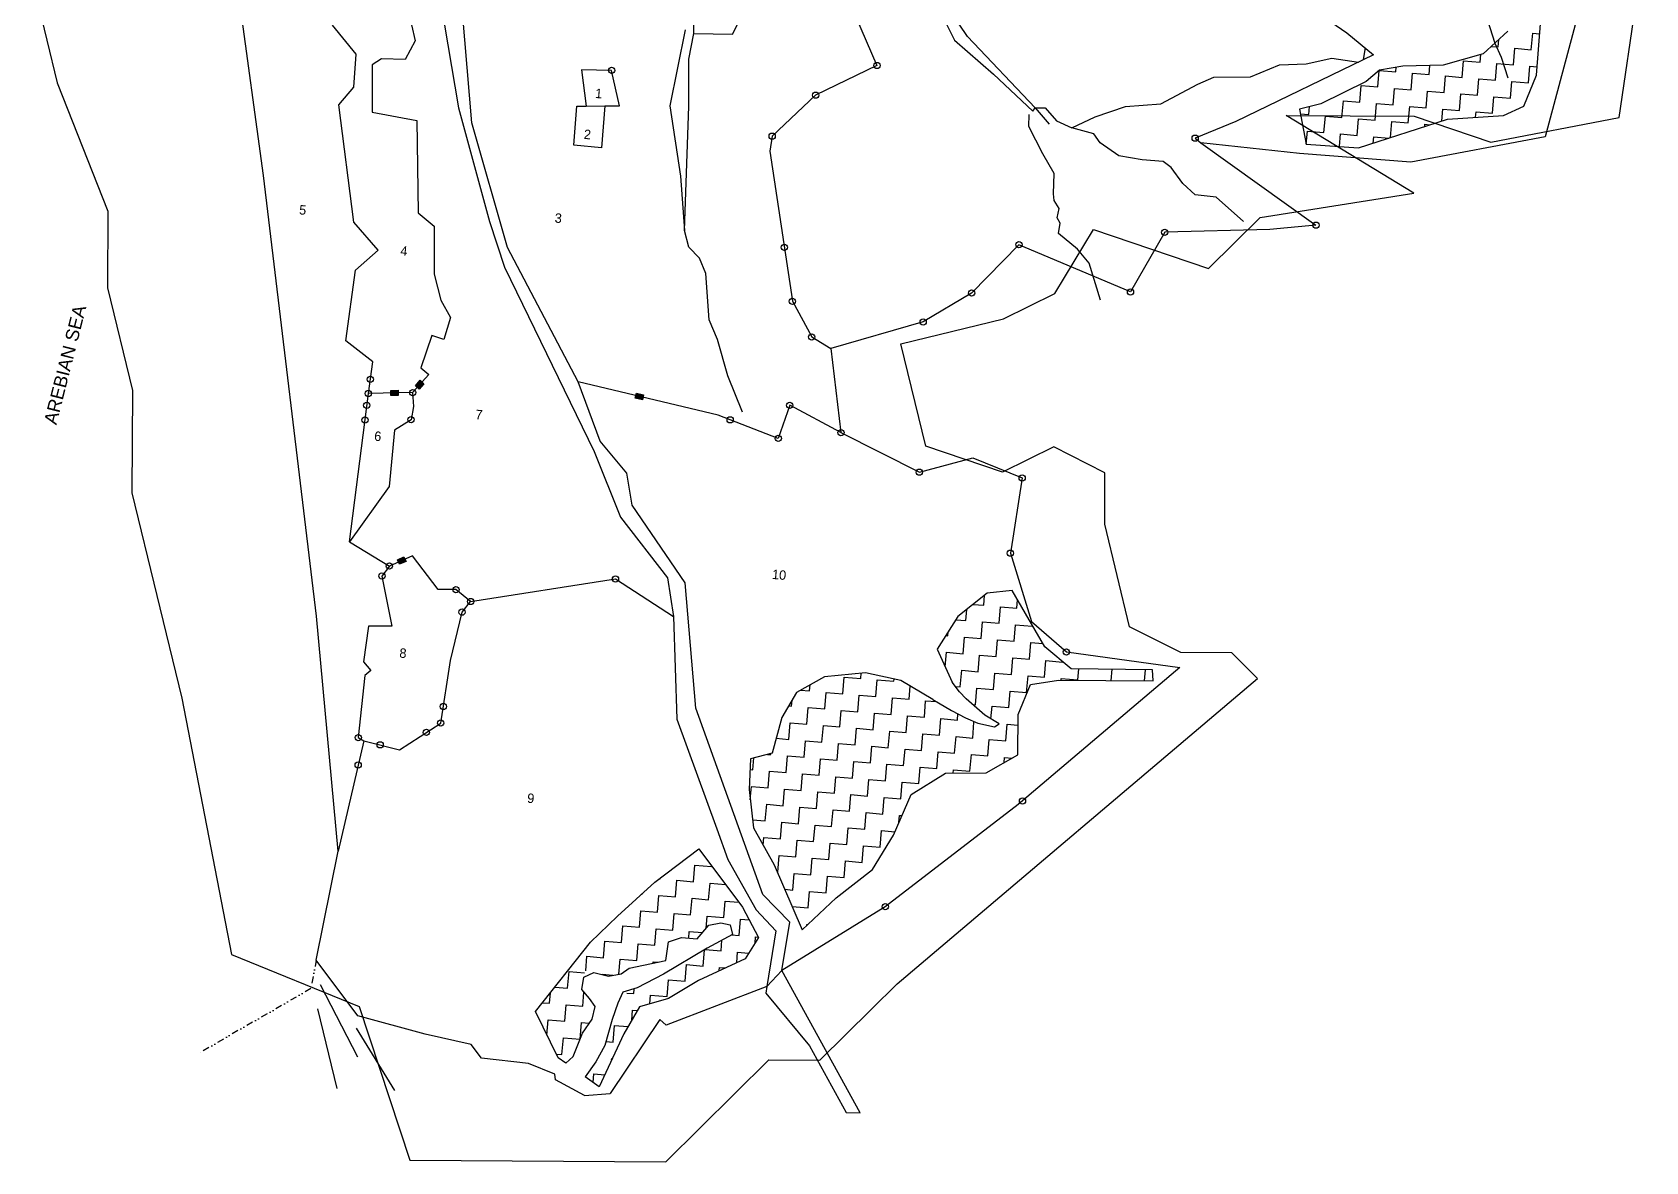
# Model space of a CAD drawing. Header units: metres. Extents: x 315709 to 318108, y 1893429 to 1895898.
# Drawn here: x 315899 to 317117, y 1893429 to 1894282 of the extents above; entities that cross this region are included whole.
import ezdxf

# ---------------------------------------------------------------- set-up
doc = ezdxf.new("R2010")
doc.units = ezdxf.units.M
doc.header["$MEASUREMENT"] = 0
doc.linetypes.add('DIVIDE', pattern=[1.25, 0.5, -0.25, 0, -0.25, 0, -0.25])
for name, color, linetype in [('LINE_WATER', 4, 'Continuous'), ('OFF', 1, 'Continuous'), ('OTHERS', 1, 'Continuous'), ('POLY_HATCH', 12, 'Continuous'), ('POLY_PARCEL', 6, 'Continuous'), ('POLY_WATER', 4, 'Continuous'), ('TEXT_MAPOUT', 7, 'Continuous'), ('TEXT_PARCEL', 7, 'Continuous'), ('V_BOUND_LINE', 7, 'Continuous'), ('V_DIVIDE_LINE', 7, 'DIVIDE'), ('VILLAGE BOUNDRY', 5, 'Continuous')]:
    doc.layers.add(name, color=color, linetype=linetype)
doc.styles.get("Standard").update_dxf_attribs({"font": 'arial.ttf'})
doc.styles.add('TEXT_MAP', font='')
doc.styles.get('TEXT_MAP').set_extended_font_data('Kruti Dev 050')

msp = doc.modelspace()

# ---------------------------------------------------------------- hatches: boundary and pattern name
for points in [[(316175.4, 1894007.6), (316175.3, 1894011.4), (316169.8, 1894011.2), (316169.9, 1894007.4)], [(316194.9, 1894016.4), (316192, 1894019), (316188.4, 1894014.8), (316191.2, 1894012.3)], [(316359.8, 1894004.3), (316360.7, 1894008), (316355.3, 1894009.3), (316354.4, 1894005.5)], [(316181.4, 1893882.2), (316179.8, 1893885.7), (316174.8, 1893883.5), (316176.3, 1893880)]]:
    msp.add_hatch(color=256).paths.add_polyline_path(points)

# ---------------------------------------------------------------- linework, layer by layer
for p, q in [((316169.8, 1894011.2), (316175.3, 1894011.4)), ((316169.9, 1894007.4), (316169.8, 1894011.2)), ((316175.3, 1894011.4), (316175.4, 1894007.6)), ((316188.4, 1894014.8), (316192, 1894019)), ((316191.2, 1894012.3), (316188.4, 1894014.8)), ((316194.9, 1894016.4), (316191.2, 1894012.3)), ((316192, 1894019), (316194.9, 1894016.4)), ((316354.4, 1894005.5), (316355.3, 1894009.3)), ((316355.3, 1894009.3), (316360.7, 1894008)), ((316175.4, 1894007.6), (316169.9, 1894007.4)), ((316359.8, 1894004.3), (316354.4, 1894005.5)), ((316360.7, 1894008), (316359.8, 1894004.3)), ((316174.8, 1893883.5), (316179.8, 1893885.7)), ((316176.3, 1893880), (316174.8, 1893883.5)), ((316181.4, 1893882.2), (316176.3, 1893880)), ((316179.8, 1893885.7), (316181.4, 1893882.2))]:
    msp.add_line(p, q)
for centre in [(316336.6, 1894253), (316536.9, 1894256.7), (316490.6, 1894234.3), (316457.8, 1894203.3), (316777.2, 1894201.8), (316754.2, 1894130.7), (316868.4, 1894136.1), (316466.9, 1894119.4), (316644.1, 1894121.3), (316608.4, 1894084.8), (316728.4, 1894085.7), (316473.1, 1894078.6), (316571.8, 1894063), (316487.7, 1894051.7), (316154.3, 1894019.7), (316152.9, 1894009), (316186.3, 1894009.7), (316151.7, 1894000.1), (316471.1, 1894000.1), (316150.3, 1893989), (316185.1, 1893989.2), (316426.1, 1893989.1), (316462.4, 1893975.1), (316509.7, 1893979.5), (316569, 1893949.6), (316646.6, 1893945.2), (316637.7, 1893888.4), (316168.8, 1893878.7), (316163.1, 1893871.1), (316219, 1893860.9), (316339.5, 1893869), (316230.1, 1893851.9), (316223.6, 1893843.9), (316680, 1893813.8), (316209.5, 1893772.6), (316196.7, 1893753.1), (316207.5, 1893760.1), (316145.3, 1893749.1), (316161.8, 1893743.7), (316145.2, 1893728.5), (316646.8, 1893701.3), (316543.2, 1893621.4)]:
    msp.add_circle(centre, 2.36)
at = {"layer": 'LINE_WATER'}
for p, q in [((316997.9, 1894290.9), (317003.4, 1894273.6)), ((316904.3, 1894261.1), (316905.7, 1894269.9)), ((317003.4, 1894273.6), (317008.2, 1894263.1)), ((316819.1, 1894248.1), (316840.9, 1894257.3)), ((316840.9, 1894257.3), (316861.1, 1894258)), ((316861.1, 1894258), (316880.4, 1894262.1)), ((316880.4, 1894262.1), (316900.5, 1894259.3)), ((317008.2, 1894263.1), (317013.2, 1894247.3)), ((316751.4, 1894227.7), (316779.3, 1894242.7)), ((316779.3, 1894242.7), (316791.4, 1894247.8)), ((316791.4, 1894247.8), (316819.1, 1894248.1)), ((316651.6, 1894210.5), (316651.9, 1894219.6)), ((316656.3, 1894224.6), (316664, 1894224.7)), ((316656.3, 1894224.6), (316667, 1894212.3)), ((316664, 1894224.7), (316672.5, 1894214.9)), ((316684, 1894209.5), (316701.8, 1894217.8)), ((316701.8, 1894217.8), (316724.5, 1894225.7)), ((316724.5, 1894225.7), (316751.4, 1894227.7)), ((316662.2, 1894190.1), (316651.6, 1894210.5)), ((316672.5, 1894214.9), (316684, 1894209.5)), ((316700.6, 1894205.1), (316684, 1894209.5)), ((316705.5, 1894198.4), (316700.6, 1894205.1)), ((316719.5, 1894188.5), (316705.5, 1894198.4)), ((316670.8, 1894175.2), (316662.2, 1894190.1)), ((316737.2, 1894185.4), (316719.5, 1894188.5)), ((316753.1, 1894184.1), (316737.2, 1894185.4)), ((316759.1, 1894179.6), (316753.1, 1894184.1)), ((316767.8, 1894167.7), (316759.1, 1894179.6)), ((316670.3, 1894159.8), (316670.8, 1894175.2)), ((316777.2, 1894158.9), (316767.8, 1894167.7)), ((316670.7, 1894154.8), (316670.3, 1894159.8)), ((316793, 1894157.3), (316777.2, 1894158.9)), ((316813.8, 1894139), (316793, 1894157.3)), ((316674.5, 1894148.7), (316670.7, 1894154.8)), ((316673.1, 1894141.6), (316674.5, 1894148.7)), ((316394.9, 1894119.4), (316391.7, 1894132.1)), ((316675.2, 1894137.6), (316673.1, 1894141.6)), ((316674, 1894129.8), (316675.2, 1894137.6)), ((316403, 1894111.1), (316394.9, 1894119.4)), ((316688.4, 1894117.9), (316674, 1894129.8)), ((316407.8, 1894099.6), (316403, 1894111.1)), ((316697.1, 1894107.3), (316688.4, 1894117.9)), ((316705.7, 1894079.5), (316697.1, 1894107.3)), ((316410.2, 1894064.7), (316407.8, 1894099.6)), ((316416.6, 1894049.7), (316410.2, 1894064.7)), ((316424.2, 1894022.3), (316416.6, 1894049.7)), ((316435.3, 1893995), (316424.2, 1894022.3))]:
    msp.add_line(p, q, dxfattribs=at)
at = {"layer": 'OFF'}
for p, q in [((316453.7, 1893561.2), (316465.2, 1893573.2)), ((316316, 1893479), (316335.5, 1893480.5)), ((316513.7, 1893466), (316524.2, 1893465.9))]:
    msp.add_line(p, q, dxfattribs=at)
at = {"layer": 'OTHERS'}
for p, q in [((316116.6, 1893562.6), (316144.6, 1893508.1)), ((316114.4, 1893544.3), (316129.1, 1893484.2)), ((316143.6, 1893529.6), (316172.6, 1893482.7))]:
    msp.add_line(p, q, dxfattribs=at)
at = {"layer": 'POLY_HATCH'}
for p, q in [((317034.9, 1894249.5), (317038.1, 1894291.3)), ((317013.2, 1894282.5), (316994.6, 1894265.6)), ((316994.6, 1894265.6), (316964.5, 1894256.9)), ((316916.4, 1894253.1), (316906.3, 1894244.6)), ((316933.9, 1894256.2), (316916.4, 1894253.1)), ((316964.5, 1894256.9), (316933.9, 1894256.2)), ((316906.3, 1894244.6), (316872, 1894227.8)), ((317025.4, 1894225.9), (317034.9, 1894249.5)), ((316872, 1894227.8), (316855.9, 1894223.7)), ((316855.9, 1894223.7), (316860.9, 1894197.3)), ((316900.6, 1894194.6), (316967.7, 1894216.2)), ((316967.7, 1894216.2), (317010, 1894219)), ((317010, 1894219), (317025.4, 1894225.9)), ((316860.9, 1894197.3), (316900.6, 1894194.6)), ((316620.2, 1893858.1), (316597.9, 1893840.6)), ((316639.1, 1893860.2), (316620.2, 1893858.1)), ((316663.6, 1893817.6), (316639.1, 1893860.2)), ((316597.9, 1893840.6), (316582.4, 1893815.9)), ((316582.4, 1893815.9), (316593.8, 1893790.9)), ((316683.6, 1893801.2), (316663.6, 1893817.6)), ((316497.3, 1893795), (316476.2, 1893783.3)), ((316528.2, 1893798), (316497.3, 1893795)), ((316555, 1893792.2), (316528.2, 1893798)), ((316579.2, 1893778), (316555, 1893792.2)), ((316599.2, 1893783.6), (316593.8, 1893790.9)), ((316652.9, 1893789.3), (316674, 1893792.4)), ((316674, 1893792.4), (316745.4, 1893792.1)), ((316745.1, 1893800.3), (316683.6, 1893801.2)), ((316745.4, 1893792.1), (316745.1, 1893800.3)), ((316476.2, 1893783.3), (316465.1, 1893764.2)), ((316579.2, 1893778), (316593.2, 1893769.7)), ((316604.3, 1893778.4), (316599.2, 1893783.6)), ((316618.5, 1893766), (316604.3, 1893778.4)), ((316643.5, 1893766.7), (316652.9, 1893789.3)), ((316593.2, 1893769.7), (316603.9, 1893764)), ((316629.1, 1893759.5), (316618.5, 1893766)), ((316643.2, 1893736.1), (316643.5, 1893766.7)), ((316465.1, 1893764.2), (316457.9, 1893737.4)), ((316603.9, 1893764), (316613.2, 1893760.1)), ((316613.2, 1893760.1), (316625.8, 1893757.4)), ((316625.8, 1893757.4), (316629.1, 1893759.5)), ((316441.4, 1893733.2), (316440.5, 1893710)), ((316457.9, 1893737.4), (316441.4, 1893733.2)), ((316619.4, 1893722.6), (316643.2, 1893736.1)), ((316562.7, 1893706.3), (316588.7, 1893722.2)), ((316588.7, 1893722.2), (316619.4, 1893722.6)), ((316440.5, 1893710), (316443.7, 1893681.1)), ((316549.3, 1893675.5), (316562.7, 1893706.3)), ((316443.7, 1893681.1), (316459.4, 1893653.1)), ((316533.6, 1893649.5), (316549.3, 1893675.5)), ((316369.1, 1893639.9), (316402.5, 1893665.1)), ((316402.5, 1893665.1), (316435.4, 1893621.2)), ((316459.4, 1893653.1), (316480.4, 1893604)), ((316506.1, 1893628.2), (316533.6, 1893649.5)), ((316340.9, 1893614.3), (316369.1, 1893639.9)), ((316435.4, 1893621.2), (316447.6, 1893598.2)), ((316480.4, 1893604), (316506.1, 1893628.2)), ((316320.5, 1893594.6), (316340.9, 1893614.3)), ((316401.2, 1893597.1), (316410.1, 1893607.5)), ((316410.1, 1893607.5), (316419, 1893609.2)), ((316419, 1893609.2), (316426.1, 1893607.8)), ((316426.1, 1893607.8), (316427.9, 1893600.5)), ((316279.2, 1893542.2), (316320.5, 1893594.6)), ((316377.5, 1893580.7), (316379.5, 1893594.9)), ((316379.5, 1893594.9), (316389.3, 1893598.1)), ((316389.3, 1893598.1), (316401.2, 1893597.1)), ((316427.9, 1893600.5), (316408.6, 1893590.1)), ((316447.6, 1893598.2), (316437.4, 1893582.2)), ((316408.6, 1893590.1), (316375.8, 1893570.5)), ((316315.7, 1893568.3), (316323.2, 1893571.7)), ((316323.2, 1893571.7), (316334.1, 1893569.1)), ((316334.1, 1893569.1), (316343.9, 1893570.7)), ((316343.9, 1893570.7), (316349.8, 1893575)), ((316349.8, 1893575), (316377.5, 1893580.7)), ((316375.8, 1893570.5), (316355.8, 1893560.1)), ((316437.4, 1893582.2), (316402.1, 1893565.8)), ((316314.1, 1893558.8), (316315.7, 1893568.3)), ((316319.9, 1893552), (316314.1, 1893558.8)), ((316355.8, 1893560.1), (316345.1, 1893557)), ((316402.1, 1893565.8), (316379.5, 1893552.2)), ((316324.2, 1893546), (316319.9, 1893552)), ((316321.8, 1893536.6), (316324.2, 1893546)), ((316341.2, 1893548.6), (316337, 1893536.2)), ((316345.1, 1893557), (316341.2, 1893548.6)), ((316357.6, 1893545.8), (316345.7, 1893525.4)), ((316379.5, 1893552.2), (316357.6, 1893545.8)), ((316296.1, 1893507.2), (316279.2, 1893542.2)), ((316314.6, 1893526), (316321.8, 1893536.6)), ((316337, 1893536.2), (316331.4, 1893516.7)), ((316307.5, 1893508.3), (316314.6, 1893526)), ((316345.7, 1893525.4), (316327.2, 1893485.5)), ((316331.4, 1893516.7), (316324.7, 1893504.4)), ((316301.9, 1893503.2), (316296.1, 1893507.2)), ((316301.9, 1893503.2), (316307.5, 1893508.3)), ((316324.7, 1893504.4), (316316.5, 1893493)), ((316327.2, 1893485.5), (316316.5, 1893493))]:
    msp.add_line(p, q, dxfattribs=at)
at = {"layer": 'POLY_HATCH', "linetype": 'Continuous'}
for p, q in [((317031, 1894268.6), (317032.1, 1894281.1)), ((317032.1, 1894281.1), (317037.3, 1894280.7)), ((316992.4, 1894259.2), (316992.9, 1894265.1)), ((317000.7, 1894271.1), (317006, 1894270.7)), ((317006, 1894270.7), (317006.4, 1894276.4)), ((317017.5, 1894257.1), (317018.5, 1894269.7)), ((317018.5, 1894269.7), (317031, 1894268.6)), ((316915.2, 1894240.5), (316916.2, 1894252.9)), ((316916.3, 1894253), (316928.7, 1894251.9)), ((316928.7, 1894251.9), (316929, 1894255.3)), ((316953.8, 1894249.8), (316954.3, 1894256.7)), ((316978.8, 1894247.7), (316979.9, 1894260.3)), ((316979.9, 1894260.3), (316992.4, 1894259.2)), ((317003.9, 1894245.7), (317004.9, 1894258.2)), ((317004.9, 1894258.2), (317017.5, 1894257.1)), ((317028.9, 1894243.6), (317030, 1894256.1)), ((317030, 1894256.1), (317035.4, 1894255.6)), ((316901.6, 1894229), (316902.6, 1894241.5)), ((316902.6, 1894241.5), (316915.2, 1894240.5)), ((316940.2, 1894238.4), (316941.3, 1894250.9)), ((316941.3, 1894250.9), (316953.8, 1894249.8)), ((316965.3, 1894236.3), (316966.3, 1894248.8)), ((316966.3, 1894248.8), (316978.8, 1894247.7)), ((316990.3, 1894234.2), (316991.4, 1894246.7)), ((316991.4, 1894246.7), (317003.9, 1894245.7)), ((317015.4, 1894232.1), (317016.4, 1894244.6)), ((317016.4, 1894244.6), (317028.9, 1894243.6)), ((316888, 1894217.5), (316889.1, 1894230)), ((316889.1, 1894230), (316901.6, 1894229)), ((316926.6, 1894226.9), (316927.7, 1894239.4)), ((316927.7, 1894239.4), (316940.2, 1894238.4)), ((316951.7, 1894224.8), (316952.7, 1894237.3)), ((316952.7, 1894237.3), (316965.3, 1894236.3)), ((316976.7, 1894222.7), (316977.8, 1894235.2)), ((316977.8, 1894235.2), (316990.3, 1894234.2)), ((317001.8, 1894220.6), (317002.8, 1894233.1)), ((317002.8, 1894233.1), (317015.4, 1894232.1)), ((316856.6, 1894220.1), (316863, 1894219.6)), ((316863, 1894219.6), (316863.5, 1894225.6)), ((316874.4, 1894206), (316875.5, 1894218.5)), ((316875.5, 1894218.5), (316888, 1894217.5)), ((316899.5, 1894203.9), (316900.5, 1894216.4)), ((316900.5, 1894216.4), (316913.1, 1894215.4)), ((316913.1, 1894215.4), (316914.1, 1894227.9)), ((316914.1, 1894227.9), (316926.6, 1894226.9)), ((316938.1, 1894213.3), (316939.2, 1894225.8)), ((316939.2, 1894225.8), (316951.7, 1894224.8)), ((316963.5, 1894214.8), (316964.2, 1894223.7)), ((316964.2, 1894223.7), (316976.7, 1894222.7)), ((316988.9, 1894217.6), (316989.3, 1894221.6)), ((316989.3, 1894221.6), (317001.8, 1894220.6)), ((316861.1, 1894197.3), (316861.9, 1894207.1)), ((316861.9, 1894207.1), (316874.4, 1894206)), ((316886.2, 1894195.6), (316887, 1894205)), ((316887, 1894205), (316899.5, 1894203.9)), ((316924.6, 1894202.3), (316925.6, 1894214.4)), ((316925.6, 1894214.4), (316938.1, 1894213.3)), ((316950.5, 1894210.6), (316950.6, 1894212.3)), ((316950.6, 1894212.3), (316954.5, 1894211.9)), ((316911.6, 1894198.1), (316912, 1894202.9)), ((316912, 1894202.9), (316923.4, 1894201.9)), ((316617.6, 1893849.1), (316618.2, 1893856.6)), ((316642.6, 1893847), (316643.1, 1893853.1)), ((316596.5, 1893838.2), (316604, 1893837.6)), ((316604, 1893837.6), (316604.7, 1893845.9)), ((316609.5, 1893849.7), (316617.6, 1893849.1)), ((316629.1, 1893835.5), (316630.1, 1893848)), ((316630.1, 1893848), (316642.6, 1893847)), ((316588.9, 1893826.2), (316590.4, 1893826.1)), ((316590.4, 1893826.1), (316590.7, 1893829)), ((316615.5, 1893824), (316616.5, 1893836.5)), ((316616.5, 1893836.5), (316629.1, 1893835.5)), ((316640.5, 1893821.9), (316641.6, 1893834.4)), ((316641.6, 1893834.4), (316654.1, 1893833.4)), ((316654.1, 1893833.4), (316654.2, 1893834)), ((316601.9, 1893812.5), (316603, 1893825)), ((316603, 1893825), (316615.5, 1893824)), ((316627, 1893810.4), (316628, 1893823)), ((316628, 1893823), (316640.5, 1893821.9)), ((316652, 1893808.3), (316653.1, 1893820.9)), ((316653.1, 1893820.9), (316662.1, 1893820.1)), ((316588.5, 1893802.6), (316589.4, 1893813.6)), ((316589.4, 1893813.6), (316601.9, 1893812.5)), ((316613.4, 1893798.9), (316614.4, 1893811.5)), ((316614.4, 1893811.5), (316627, 1893810.4)), ((316638.4, 1893796.9), (316639.5, 1893809.4)), ((316639.5, 1893809.4), (316652, 1893808.3)), ((316663.5, 1893794.8), (316664.5, 1893807.3)), ((316664.5, 1893807.3), (316677.1, 1893806.2)), ((316677.1, 1893806.2), (316677.1, 1893806.5)), ((316511.1, 1893782.3), (316512.1, 1893794.8)), ((316512.1, 1893794.8), (316524.7, 1893793.7)), ((316524.7, 1893793.7), (316525, 1893797.7)), ((316536.1, 1893780.2), (316537.2, 1893792.7)), ((316537.2, 1893792.7), (316549.7, 1893791.7)), ((316549.7, 1893791.7), (316549.9, 1893793.3)), ((316599.8, 1893787.5), (316600.9, 1893800)), ((316600.9, 1893800), (316613.4, 1893798.9)), ((316624.9, 1893785.4), (316625.9, 1893797.9)), ((316625.9, 1893797.9), (316638.4, 1893796.9)), ((316649.9, 1893783.3), (316651, 1893795.8)), ((316651, 1893795.8), (316663.5, 1893794.8)), ((316675.9, 1893792.4), (316676, 1893793.7)), ((316676, 1893793.7), (316688.5, 1893792.7)), ((316688.5, 1893792.7), (316689.3, 1893801.1)), ((316713.7, 1893792.2), (316714.5, 1893800.7)), ((316739, 1893792.1), (316739.6, 1893800.4)), ((316472.5, 1893772.9), (316472.8, 1893777.5)), ((316479.2, 1893784.9), (316486, 1893784.4)), ((316486, 1893784.4), (316486.4, 1893789)), ((316497.5, 1893770.8), (316498.6, 1893783.3)), ((316498.6, 1893783.3), (316511.1, 1893782.3)), ((316522.6, 1893768.7), (316523.6, 1893781.2)), ((316523.6, 1893781.2), (316536.1, 1893780.2)), ((316547.6, 1893766.6), (316548.7, 1893779.1)), ((316548.7, 1893779.1), (316561.2, 1893778.1)), ((316561.2, 1893778.1), (316562, 1893788.1)), ((316596.1, 1893787.8), (316599.8, 1893787.5)), ((316611.3, 1893773.9), (316612.3, 1893786.4)), ((316612.3, 1893786.4), (316624.9, 1893785.4)), ((316636.4, 1893771.8), (316637.4, 1893784.3)), ((316637.4, 1893784.3), (316649.9, 1893783.3)), ((316470.3, 1893773.1), (316472.5, 1893772.9)), ((316483.9, 1893759.3), (316485, 1893771.8)), ((316485, 1893771.8), (316497.5, 1893770.8)), ((316509, 1893757.2), (316510, 1893769.7)), ((316510, 1893769.7), (316522.6, 1893768.7)), ((316534, 1893755.1), (316535.1, 1893767.6)), ((316535.1, 1893767.6), (316547.6, 1893766.6)), ((316559.1, 1893753), (316560.1, 1893765.6)), ((316560.1, 1893765.6), (316572.7, 1893764.5)), ((316572.7, 1893764.5), (316573.7, 1893777)), ((316573.7, 1893777), (316582, 1893776.3)), ((316597.7, 1893762.4), (316598.1, 1893767.1)), ((316609.3, 1893774.1), (316611.3, 1893773.9)), ((316623, 1893763.3), (316623.8, 1893772.8)), ((316623.8, 1893772.8), (316636.4, 1893771.8)), ((316470.4, 1893747.8), (316471.4, 1893760.4)), ((316471.4, 1893760.4), (316483.9, 1893759.3)), ((316495.4, 1893745.7), (316496.5, 1893758.3)), ((316496.5, 1893758.3), (316509, 1893757.2)), ((316520.5, 1893743.6), (316521.5, 1893756.2)), ((316521.5, 1893756.2), (316534, 1893755.1)), ((316545.5, 1893741.5), (316546.6, 1893754.1)), ((316546.6, 1893754.1), (316559.1, 1893753)), ((316584.2, 1893750.9), (316585.2, 1893763.5)), ((316585.2, 1893763.5), (316597.7, 1893762.4)), ((316609.2, 1893748.8), (316610.2, 1893760.7)), ((316634.3, 1893746.8), (316635.3, 1893759.3)), ((316635.3, 1893759.3), (316643.4, 1893758.6)), ((316460.9, 1893748.6), (316470.4, 1893747.8)), ((316481.9, 1893734.3), (316482.9, 1893746.8)), ((316482.9, 1893746.8), (316495.4, 1893745.7)), ((316506.9, 1893732.2), (316508, 1893744.7)), ((316508, 1893744.7), (316520.5, 1893743.6)), ((316532, 1893730.1), (316533, 1893742.6)), ((316533, 1893742.6), (316545.5, 1893741.5)), ((316570.6, 1893739.5), (316571.6, 1893752)), ((316571.6, 1893752), (316584.2, 1893750.9)), ((316595.6, 1893737.4), (316596.7, 1893749.9)), ((316596.7, 1893749.9), (316609.2, 1893748.8)), ((316620.7, 1893735.3), (316621.7, 1893747.8)), ((316621.7, 1893747.8), (316634.3, 1893746.8)), ((316443.2, 1893724.9), (316444, 1893733.9)), ((316454.4, 1893736.5), (316456.8, 1893736.3)), ((316456.8, 1893736.3), (316456.9, 1893737.2)), ((316468.3, 1893722.8), (316469.3, 1893735.3)), ((316469.3, 1893735.3), (316481.9, 1893734.3)), ((316493.3, 1893720.7), (316494.4, 1893733.2)), ((316494.4, 1893733.2), (316506.9, 1893732.2)), ((316518.4, 1893718.6), (316519.4, 1893731.1)), ((316519.4, 1893731.1), (316532, 1893730.1)), ((316543.4, 1893716.5), (316544.5, 1893729)), ((316544.5, 1893729), (316557, 1893728)), ((316557, 1893728), (316558.1, 1893740.5)), ((316558.1, 1893740.5), (316570.6, 1893739.5)), ((316582.1, 1893725.9), (316583.1, 1893738.4)), ((316583.1, 1893738.4), (316595.6, 1893737.4)), ((316607.1, 1893723.8), (316608.2, 1893736.3)), ((316608.2, 1893736.3), (316620.7, 1893735.3)), ((316632.9, 1893730.3), (316633.2, 1893734.2)), ((316633.2, 1893734.2), (316639, 1893733.7)), ((316441.1, 1893725), (316443.2, 1893724.9)), ((316454.7, 1893711.3), (316455.8, 1893723.8)), ((316455.8, 1893723.8), (316468.3, 1893722.8)), ((316479.8, 1893709.2), (316480.8, 1893721.7)), ((316480.8, 1893721.7), (316493.3, 1893720.7)), ((316504.8, 1893707.1), (316505.9, 1893719.6)), ((316505.9, 1893719.6), (316518.4, 1893718.6)), ((316529.9, 1893705), (316530.9, 1893717.5)), ((316530.9, 1893717.5), (316543.4, 1893716.5)), ((316568.5, 1893714.4), (316569.5, 1893726.9)), ((316569.5, 1893726.9), (316582.1, 1893725.9)), ((316594.4, 1893722.3), (316594.6, 1893724.8)), ((316594.6, 1893724.8), (316607.1, 1893723.8)), ((316441.3, 1893702.2), (316442.2, 1893712.3)), ((316442.2, 1893712.3), (316454.7, 1893711.3)), ((316466.2, 1893697.7), (316467.2, 1893710.2)), ((316467.2, 1893710.2), (316479.8, 1893709.2)), ((316491.2, 1893695.6), (316492.3, 1893708.2)), ((316492.3, 1893708.2), (316504.8, 1893707.1)), ((316516.3, 1893693.5), (316517.3, 1893706.1)), ((316517.3, 1893706.1), (316529.9, 1893705)), ((316554.9, 1893702.9), (316556, 1893715.4)), ((316556, 1893715.4), (316568.5, 1893714.4)), ((316452.6, 1893686.2), (316453.7, 1893698.8)), ((316453.7, 1893698.8), (316466.2, 1893697.7)), ((316477.7, 1893684.1), (316478.7, 1893696.7)), ((316478.7, 1893696.7), (316491.2, 1893695.6)), ((316502.7, 1893682.1), (316503.8, 1893694.6)), ((316503.8, 1893694.6), (316516.3, 1893693.5)), ((316527.8, 1893680), (316528.8, 1893692.5)), ((316528.8, 1893692.5), (316541.3, 1893691.4)), ((316541.3, 1893691.4), (316542.4, 1893704)), ((316542.4, 1893704), (316554.9, 1893702.9)), ((316443, 1893687), (316452.6, 1893686.2)), ((316464.1, 1893672.7), (316465.1, 1893685.2)), ((316465.1, 1893685.2), (316477.7, 1893684.1)), ((316489.1, 1893670.6), (316490.2, 1893683.1)), ((316490.2, 1893683.1), (316502.7, 1893682.1)), ((316514.2, 1893668.5), (316515.2, 1893681)), ((316515.2, 1893681), (316527.8, 1893680)), ((316553.4, 1893685.1), (316553.9, 1893690.4)), ((316553.9, 1893690.4), (316555.7, 1893690.2)), ((316451.1, 1893667.9), (316451.6, 1893673.7)), ((316451.6, 1893673.7), (316464.1, 1893672.7)), ((316475.6, 1893659.1), (316476.6, 1893671.6)), ((316476.6, 1893671.6), (316489.1, 1893670.6)), ((316500.6, 1893657), (316501.7, 1893669.5)), ((316501.7, 1893669.5), (316514.2, 1893668.5)), ((316539.3, 1893666.4), (316540.3, 1893678.9)), ((316540.3, 1893678.9), (316550.4, 1893678.1)), ((316462, 1893647.6), (316463, 1893660.1)), ((316463, 1893660.1), (316475.6, 1893659.1)), ((316487.1, 1893645.5), (316488.1, 1893658)), ((316488.1, 1893658), (316500.6, 1893657)), ((316512.1, 1893643.4), (316513.2, 1893656)), ((316513.2, 1893656), (316525.7, 1893654.9)), ((316525.7, 1893654.9), (316526.7, 1893667.4)), ((316526.7, 1893667.4), (316539.3, 1893666.4)), ((316398.3, 1893640.3), (316399.4, 1893652.8)), ((316399.4, 1893652.8), (316411.9, 1893651.8)), ((316411.9, 1893651.8), (316412, 1893652.5)), ((316461.8, 1893647.6), (316462, 1893647.6)), ((316473.5, 1893634), (316474.5, 1893646.6)), ((316474.5, 1893646.6), (316487.1, 1893645.5)), ((316498.5, 1893631.9), (316499.6, 1893644.5)), ((316499.6, 1893644.5), (316512.1, 1893643.4)), ((316359.7, 1893630.9), (316359.7, 1893631.4)), ((316372.5, 1893642.5), (316373.3, 1893642.4)), ((316373.3, 1893642.4), (316373.3, 1893643.1)), ((316384.8, 1893628.8), (316385.8, 1893641.4)), ((316385.8, 1893641.4), (316398.3, 1893640.3)), ((316409.8, 1893626.7), (316410.9, 1893639.3)), ((316410.9, 1893639.3), (316422.6, 1893638.3)), ((316467.3, 1893634.6), (316473.5, 1893634)), ((316485, 1893620.5), (316486, 1893633)), ((316486, 1893633), (316498.5, 1893631.9)), ((316359.2, 1893631), (316359.7, 1893630.9)), ((316371.2, 1893617.4), (316372.2, 1893629.9)), ((316372.2, 1893629.9), (316384.8, 1893628.8)), ((316396.2, 1893615.3), (316397.3, 1893627.8)), ((316397.3, 1893627.8), (316409.8, 1893626.7)), ((316421.3, 1893613.2), (316422.3, 1893625.7)), ((316422.3, 1893625.7), (316432.7, 1893624.8)), ((316472.9, 1893621.5), (316485, 1893620.5)), ((316344, 1893594.4), (316345.1, 1893606.9)), ((316345.1, 1893606.9), (316357.6, 1893605.9)), ((316357.6, 1893605.9), (316358.7, 1893618.4)), ((316358.7, 1893618.4), (316371.2, 1893617.4)), ((316382.7, 1893603.8), (316383.7, 1893616.3)), ((316383.7, 1893616.3), (316396.2, 1893615.3)), ((316408, 1893605.1), (316408.8, 1893614.2)), ((316408.8, 1893614.2), (316421.3, 1893613.2)), ((316432.8, 1893599.6), (316433.8, 1893612.1)), ((316433.8, 1893612.1), (316440.5, 1893611.6)), ((316483.9, 1893607.9), (316484.5, 1893607.9)), ((316483.9, 1893607.3), (316483.9, 1893607.9)), ((316330.5, 1893582.9), (316331.5, 1893595.4)), ((316331.5, 1893595.4), (316344, 1893594.4)), ((316369.1, 1893592.3), (316370.1, 1893604.8)), ((316370.1, 1893604.8), (316382.7, 1893603.8)), ((316394.8, 1893597.6), (316395.2, 1893602.7)), ((316395.2, 1893602.7), (316405.3, 1893601.9)), ((316419.2, 1893588.1), (316419.9, 1893596.1)), ((316427.2, 1893600.1), (316432.8, 1893599.6)), ((316444.9, 1893594), (316445.3, 1893598.6)), ((316445.3, 1893598.6), (316447.5, 1893598.4)), ((316317, 1893573.1), (316317.9, 1893584)), ((316317.9, 1893584), (316330.5, 1893582.9)), ((316355.5, 1893580.8), (316356.6, 1893593.4)), ((316356.6, 1893593.4), (316369.1, 1893592.3)), ((316405.6, 1893576.6), (316406.6, 1893588.9)), ((316407.1, 1893589.1), (316419.2, 1893588.1)), ((316431.1, 1893579.3), (316431.7, 1893587.1)), ((316431.7, 1893587.1), (316440, 1893586.4)), ((316303.3, 1893560), (316304.4, 1893572.5)), ((316304.4, 1893572.5), (316316.2, 1893571.5)), ((316329.4, 1893570.4), (316337.6, 1893569.7)), ((316329.4, 1893570.2), (316329.4, 1893570.4)), ((316342, 1893570.4), (316343, 1893581.9)), ((316343, 1893581.9), (316355.5, 1893580.8)), ((316368, 1893579.8), (316371.6, 1893579.5)), ((316368, 1893578.7), (316368, 1893579.8)), ((316392, 1893565.2), (316393.1, 1893577.7)), ((316393.1, 1893577.7), (316405.6, 1893576.6)), ((316417.9, 1893573.2), (316418.1, 1893575.6)), ((316418.1, 1893575.6), (316422.4, 1893575.2)), ((316293.8, 1893560.7), (316303.3, 1893560)), ((316353.4, 1893555.8), (316353.7, 1893559.1)), ((316378.5, 1893553.7), (316379.5, 1893566.2)), ((316379.5, 1893566.2), (316392, 1893565.2)), ((316284.5, 1893548.9), (316289.7, 1893548.5)), ((316289.7, 1893548.5), (316290.4, 1893556.4)), ((316301.2, 1893534.9), (316302.3, 1893547.4)), ((316302.3, 1893547.4), (316314.8, 1893546.4)), ((316314.8, 1893546.4), (316315.7, 1893557)), ((316348.1, 1893556.2), (316353.4, 1893555.8)), ((316365.4, 1893548.1), (316365.9, 1893554.7)), ((316365.9, 1893554.7), (316378.5, 1893553.7)), ((316287.7, 1893524.5), (316288.7, 1893536)), ((316288.7, 1893536), (316301.2, 1893534.9)), ((316312.7, 1893521.4), (316313.8, 1893533.9)), ((316313.8, 1893533.9), (316319.6, 1893533.4)), ((316339.8, 1893544.3), (316339.9, 1893544.3)), ((316339.9, 1893544.3), (316339.9, 1893544.6)), ((316351.8, 1893535.8), (316352.4, 1893543.2)), ((316352.4, 1893543.2), (316355.9, 1893543)), ((316299.1, 1893509.9), (316300.2, 1893522.4)), ((316300.2, 1893522.4), (316312.7, 1893521.3)), ((316337.8, 1893519.2), (316338.8, 1893531.8)), ((316338.8, 1893531.8), (316348.9, 1893530.9)), ((316294.6, 1893510.2), (316299.1, 1893509.9)), ((316332.2, 1893519.7), (316337.8, 1893519.2)), ((316336.6, 1893505.9), (316336.7, 1893506.7)), ((316336.7, 1893506.7), (316337, 1893506.7)), ((316322.6, 1893488.7), (316323.1, 1893495.2)), ((316323.1, 1893495.2), (316331.4, 1893494.5))]:
    msp.add_line(p, q, dxfattribs=at)
at = {"layer": 'POLY_PARCEL'}
for p, q in [((316427.9, 1894280.4), (316457.1, 1894337.9)), ((316842.1, 1894315.7), (316891.7, 1894281.4)), ((316516.6, 1894303.2), (316536.9, 1894256.7)), ((316143.8, 1894265.3), (316125.7, 1894287.1)), ((316185.5, 1894287.5), (316188.3, 1894275.2)), ((316398.6, 1894280.8), (316427.9, 1894280.4)), ((316891.7, 1894281.4), (316911.9, 1894264.8)), ((316141.9, 1894240.3), (316143.8, 1894265.3)), ((316188.3, 1894275.2), (316180.8, 1894261.2)), ((316911.9, 1894264.8), (316808, 1894214.3)), ((316162.9, 1894261.7), (316155.7, 1894257.3)), ((316155.7, 1894257.3), (316155.8, 1894221.5)), ((316180.8, 1894261.2), (316162.9, 1894261.7)), ((316336.6, 1894253), (316313.9, 1894253.4)), ((316313.9, 1894253.4), (316317.3, 1894226.1)), ((316342.4, 1894226.3), (316336.6, 1894253)), ((316536.9, 1894256.7), (316490.6, 1894234.3)), ((316130.5, 1894227.1), (316141.9, 1894240.3)), ((316490.6, 1894234.3), (316457.8, 1894203.3)), ((316141.8, 1894138.5), (316130.5, 1894227.1)), ((316155.8, 1894221.5), (316189.5, 1894215.1)), ((316308.1, 1894196.6), (316310.2, 1894226)), ((316310.2, 1894226), (316317.3, 1894226.1)), ((316317.3, 1894226.1), (316331.4, 1894226.2)), ((316331.4, 1894226.2), (316328.9, 1894194.5)), ((316331.4, 1894226.2), (316342.4, 1894226.3)), ((316189.5, 1894215.1), (316190.5, 1894145.5)), ((316808, 1894214.3), (316777.2, 1894201.8)), ((316328.9, 1894194.5), (316308.1, 1894196.6)), ((316457.8, 1894203.3), (316456.1, 1894191.9)), ((316456.1, 1894191.9), (316473.1, 1894078.6)), ((316777.2, 1894201.8), (316781.6, 1894198.2)), ((316190.5, 1894145.5), (316202.6, 1894135.4)), ((316160.4, 1894117.3), (316141.8, 1894138.5)), ((316202.6, 1894135.4), (316202.6, 1894099.2)), ((316143.3, 1894102.1), (316160.4, 1894117.3)), ((316136, 1894048.8), (316143.3, 1894102.1)), ((316202.6, 1894099.2), (316207.7, 1894079.6)), ((316207.7, 1894079.6), (316215, 1894066.4)), ((316473.1, 1894078.6), (316487.7, 1894051.7)), ((316215, 1894066.4), (316209.8, 1894049.7)), ((316156.2, 1894033), (316136, 1894048.8)), ((316200.7, 1894052.9), (316192.4, 1894028.4)), ((316209.8, 1894049.7), (316200.7, 1894052.9)), ((316487.7, 1894051.7), (316502.1, 1894042.9)), ((316152.9, 1894009), (316156.2, 1894033)), ((316198.5, 1894023.3), (316186.3, 1894009.7)), ((316192.4, 1894028.4), (316198.5, 1894023.3)), ((316138.7, 1893896.9), (316152.9, 1894009)), ((316186.3, 1894009.7), (316152.9, 1894009)), ((316186.3, 1894009.7), (316187.1, 1893999.1)), ((316416.9, 1893992.6), (316311.2, 1894017.8)), ((316187.1, 1893999.1), (316185.1, 1893989.2)), ((316471.1, 1894000.1), (316462.4, 1893975.1)), ((316509.7, 1893979.5), (316471.1, 1894000.1)), ((316185.1, 1893989.2), (316172.7, 1893981.2)), ((316462.4, 1893975.1), (316416.9, 1893992.6)), ((316172.7, 1893981.2), (316168.7, 1893938.7)), ((316168.7, 1893938.7), (316138.7, 1893896.9)), ((316138.7, 1893896.9), (316168.8, 1893878.7)), ((316168.8, 1893878.7), (316163.1, 1893871.1)), ((316186.1, 1893886.4), (316168.8, 1893878.7)), ((316205.6, 1893861), (316186.1, 1893886.4)), ((316163.1, 1893871.1), (316170.5, 1893833.2)), ((316230.1, 1893851.9), (316339.5, 1893869)), ((316339.5, 1893869), (316383.2, 1893840.6)), ((316219, 1893860.9), (316205.6, 1893861)), ((316230.1, 1893851.9), (316219, 1893860.9)), ((316223.6, 1893843.9), (316230.1, 1893851.9)), ((316215, 1893807.3), (316223.6, 1893843.9)), ((316153.1, 1893833.2), (316149.1, 1893806.3)), ((316170.5, 1893833.2), (316153.1, 1893833.2)), ((316149.1, 1893806.3), (316154.8, 1893799.8)), ((316207.5, 1893760.1), (316215, 1893807.3)), ((316150.3, 1893796.1), (316145.3, 1893749.1)), ((316154.8, 1893799.8), (316150.3, 1893796.1)), ((316176.4, 1893740), (316207.5, 1893760.1)), ((316149.4, 1893746.8), (316130.2, 1893663.3)), ((316145.3, 1893749.1), (316149.4, 1893746.8)), ((316149.4, 1893746.8), (316176.4, 1893740))]:
    msp.add_line(p, q, dxfattribs=at)
at = {"layer": 'POLY_WATER'}
for p, q in [((316207.7, 1894303.6), (316221, 1894224.8)), ((316398.6, 1894280.8), (316398.6, 1894301.8)), ((316577.2, 1894312.4), (316595.4, 1894275.9)), ((316230.9, 1894213.3), (316223.9, 1894296.9)), ((316605.3, 1894278.5), (316592.7, 1894297.1)), ((316392.1, 1894283.6), (316380.6, 1894226.3)), ((316394.9, 1894261.4), (316398.6, 1894280.8)), ((316656.3, 1894224.6), (316605.3, 1894278.5)), ((316595.4, 1894275.9), (316624.9, 1894250.1)), ((316395, 1894226), (316394.9, 1894261.4)), ((316624.9, 1894250.1), (316654.6, 1894222.2)), ((316221, 1894224.8), (316244.3, 1894139)), ((316380.6, 1894226.3), (316388.6, 1894173.1)), ((316391.7, 1894132.1), (316395, 1894226)), ((316654.6, 1894222.2), (316656.3, 1894224.6)), ((316257.9, 1894119.3), (316230.9, 1894213.3)), ((316388.6, 1894173.1), (316391.7, 1894132.1)), ((316244.3, 1894139), (316255.6, 1894104.4)), ((316311.2, 1894017.8), (316257.9, 1894119.3)), ((316255.6, 1894104.4), (316323.4, 1893965.1)), ((316328, 1893972.9), (316311.2, 1894017.8)), ((316348, 1893948.9), (316328, 1893972.9)), ((316323.4, 1893965.1), (316343.2, 1893915.7)), ((316352, 1893924.7), (316348, 1893948.9)), ((316392.2, 1893865.9), (316352, 1893924.7)), ((316343.2, 1893915.7), (316378.7, 1893869.8)), ((316378.7, 1893869.8), (316383.2, 1893840.6)), ((316400.2, 1893771.3), (316392.2, 1893865.9)), ((316383.2, 1893840.6), (316385.9, 1893763)), ((316450.8, 1893630.7), (316400.2, 1893771.3)), ((316385.9, 1893763), (316415.9, 1893680.3)), ((316415.9, 1893680.3), (316424.2, 1893657)), ((316424.2, 1893657), (316445.8, 1893619.1)), ((316445.8, 1893619.1), (316460.5, 1893603.3)), ((316471.1, 1893609.8), (316450.8, 1893630.7)), ((316465.2, 1893573.2), (316471.1, 1893609.8)), ((316460.5, 1893603.3), (316453.7, 1893561.2)), ((316524.2, 1893465.9), (316465.2, 1893573.2)), ((316453.7, 1893561.2), (316452.9, 1893556.1)), ((316452.9, 1893556.1), (316486.1, 1893516.5)), ((316486.1, 1893516.5), (316513.7, 1893466))]:
    msp.add_line(p, q, dxfattribs=at)
at = {"layer": 'V_BOUND_LINE'}
for p, q in [((316073.8, 1894173.7), (316033.2, 1894469.5)), ((317073, 1894320.8), (317041.4, 1894202.7)), ((316781.6, 1894198.2), (316868.4, 1894136.1)), ((316855.9, 1894190.3), (316781.6, 1894198.2)), ((317041.4, 1894202.7), (316940, 1894183.7)), ((316940, 1894183.7), (316855.9, 1894190.3)), ((316113.7, 1893840.9), (316073.8, 1894173.7)), ((316754.2, 1894130.7), (316728.4, 1894085.7)), ((316833.6, 1894132.9), (316754.2, 1894130.7)), ((316868.4, 1894136.1), (316833.6, 1894132.9)), ((316644.1, 1894121.3), (316608.4, 1894084.8)), ((316728.4, 1894085.7), (316644.1, 1894121.3)), ((316608.4, 1894084.8), (316571.8, 1894063)), ((316571.8, 1894063), (316502.1, 1894042.9)), ((316502.1, 1894042.9), (316509.7, 1893979.5)), ((316509.7, 1893979.5), (316569, 1893949.6)), ((316569, 1893949.6), (316609.4, 1893960.3)), ((316609.4, 1893960.3), (316646.6, 1893945.2)), ((316646.6, 1893945.2), (316637.7, 1893888.4)), ((316637.7, 1893888.4), (316653.6, 1893836.8)), ((316130.2, 1893663.3), (316113.7, 1893840.9)), ((316653.6, 1893836.8), (316680, 1893813.8)), ((316680, 1893813.8), (316765.7, 1893802)), ((316765.7, 1893802), (316643.6, 1893698.6)), ((316643.6, 1893698.6), (316543.2, 1893621.4)), ((316113.6, 1893581.1), (316130.2, 1893663.3)), ((316543.2, 1893621.4), (316465.2, 1893573.2)), ((316145, 1893539), (316113.6, 1893581.1)), ((316453.7, 1893561.2), (316377.7, 1893532.1)), ((316195.9, 1893525.2), (316145, 1893539)), ((316372.9, 1893536.3), (316335.5, 1893480.5)), ((316377.7, 1893532.1), (316372.9, 1893536.3)), ((316230.4, 1893517.5), (316195.9, 1893525.2)), ((316238.2, 1893507), (316230.4, 1893517.5)), ((316273.8, 1893503), (316238.2, 1893507)), ((316293.8, 1893494.9), (316273.8, 1893503)), ((316294.1, 1893490.7), (316293.8, 1893494.9)), ((316316, 1893479), (316294.1, 1893490.7))]:
    msp.add_line(p, q, dxfattribs=at)
at = {"layer": 'V_DIVIDE_LINE', "ltscale": 10}
for p, q in [((316113.6, 1893581.1), (316109.4, 1893559.6)), ((316109.4, 1893559.6), (316025.2, 1893511))]:
    msp.add_line(p, q, dxfattribs=at)
at = {"layer": 'VILLAGE BOUNDRY'}
for p, q in [((317097.3, 1894217.5), (317117.4, 1894352.8)), ((315899.1, 1894321), (315918, 1894243.5)), ((315918, 1894243.5), (315956.1, 1894146.7)), ((316942.3, 1894160.4), (316846, 1894219)), ((316846, 1894219), (316942.6, 1894218.4)), ((316942.6, 1894218.4), (317000.5, 1894198.8)), ((317000.5, 1894198.8), (317097.3, 1894217.5)), ((316826.2, 1894141.8), (316942.3, 1894160.4)), ((315956.1, 1894146.7), (315955.8, 1894088.7)), ((316671.2, 1894084.6), (316700.5, 1894132.8)), ((316700.5, 1894132.8), (316787.3, 1894103.3)), ((316787.3, 1894103.3), (316826.2, 1894141.8)), ((315955.8, 1894088.7), (315974.7, 1894011.2)), ((316632.4, 1894065.5), (316671.2, 1894084.6)), ((316554.9, 1894046.6), (316632.4, 1894065.5)), ((316573.9, 1893969.1), (316554.9, 1894046.6)), ((315974.7, 1894011.2), (315974.2, 1893933.9)), ((316631.8, 1893949.5), (316573.9, 1893969.1)), ((316670.5, 1893968.6), (316631.8, 1893949.5)), ((316709.1, 1893949), (316670.5, 1893968.6)), ((316708.9, 1893910.4), (316709.1, 1893949)), ((315974.2, 1893933.9), (315993.2, 1893856.4)), ((316727.7, 1893832.9), (316708.9, 1893910.4)), ((315993.2, 1893856.4), (316012, 1893779)), ((316766.3, 1893813.3), (316727.7, 1893832.9)), ((316805, 1893813.1), (316766.3, 1893813.3)), ((316824.2, 1893793.7), (316805, 1893813.1)), ((316552.2, 1893563.2), (316824.2, 1893793.7)), ((316012, 1893779), (316049.6, 1893585.4)), ((316049.6, 1893585.4), (316146, 1893546.2)), ((316532.8, 1893544), (316552.2, 1893563.2)), ((316146, 1893546.2), (316184.1, 1893430)), ((316493.9, 1893505.5), (316532.8, 1893544)), ((316377.4, 1893428.9), (316455.2, 1893505.7)), ((316455.2, 1893505.7), (316493.9, 1893505.5)), ((316184.1, 1893430), (316377.4, 1893428.9))]:
    msp.add_line(p, q, dxfattribs=at)

# ---------------------------------------------------------------- texts
at = {"layer": 'TEXT_MAPOUT', "ltscale": 10}
msp.add_text('AREBIAN SEA', height=9.898, rotation=75.7523, dxfattribs=at).set_placement((315917.3, 1893984.9))
at = {"layer": 'TEXT_PARCEL', "style": 'TEXT_MAP'}
for s, p in [('1', (316323.9, 1894232.2)), ('2', (316315.4, 1894201.3)), ('5', (316100.4, 1894144.3)), ('3', (316293.4, 1894138.1)), ('4', (316176.8, 1894113.3)), ('7', (316233.5, 1893989.7)), ('6', (316157.1, 1893973.4)), ('10', (316457.5, 1893869)), ('8', (316176.1, 1893809.6)), ('9', (316272.6, 1893700))]:
    msp.add_text(s, height=7.13, rotation=355.2258, dxfattribs=at).set_placement(p)

doc.saveas('drawing.dxf')
